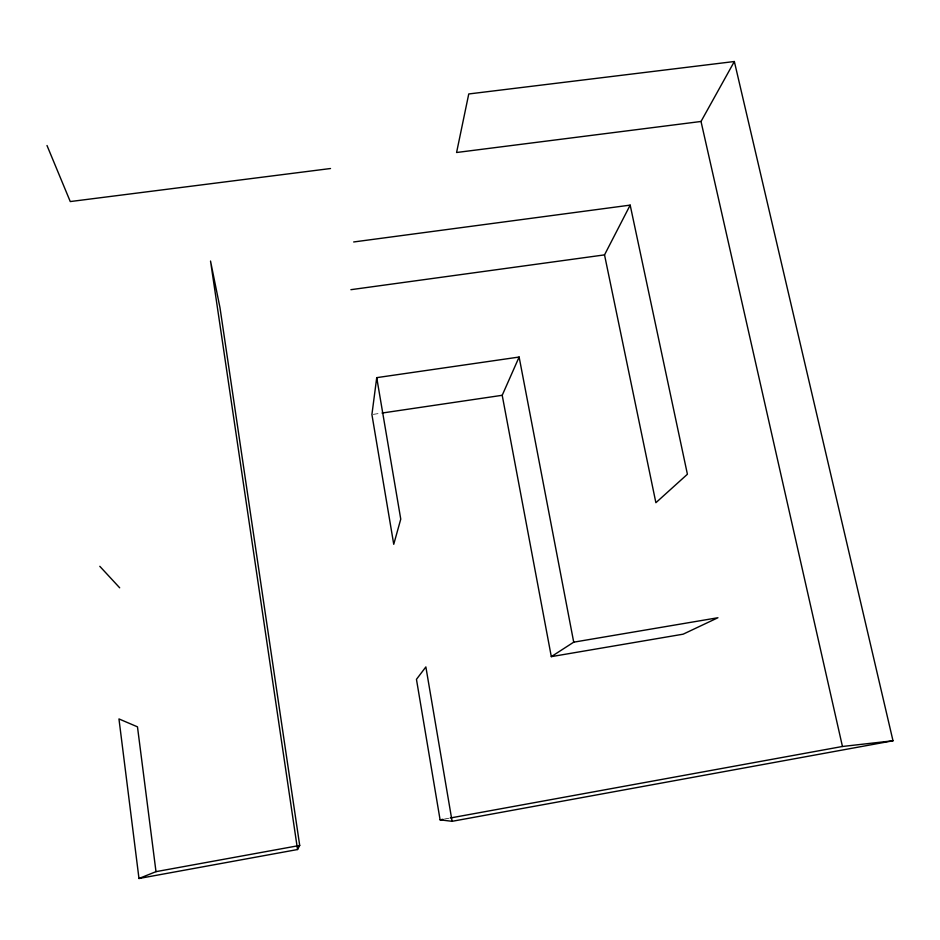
<?xml version="1.0" encoding="UTF-8"?>
<svg xmlns="http://www.w3.org/2000/svg" width="940" height="940" viewBox="0 0 940 940"><rect width="100%" height="100%" fill="white"/><g stroke="black" fill="none" stroke-linecap="round" stroke-linejoin="round"><path stroke-width="0.7" stroke-dasharray="4.7 3.53" d="M444.42 819.057L448.744 818.27M373.356 414.34L380.594 413.271"/><path stroke-width="1.41" d="M376.728 377.645L371.911 414.552L393.743 544.295L400.757 519.127L376.728 377.645L519.127 357.036L573.717 642.173L551.31 656.637L502.207 395.294L519.127 357.036M630.176 205.12L687.41 474.242L655.885 502.712L604.526 254.881L630.176 205.12L353.675 241.968M297.545 849.537L299.707 845.448L219.972 307.639L210.525 261.038L297.545 849.537L138.979 878.489L118.957 718.924L137.475 726.843L155.993 871.65L138.979 878.489M701.017 121.472L734.352 61.511L468.755 93.965L456.582 152.503L701.017 121.472L842.452 746.477L893 740.779L734.352 61.511M155.993 871.65L299.707 845.448M893 740.779L452.093 821.313L425.867 666.93L416.455 679.338L440.096 819.845L442.975 819.316M450.19 818.011L842.452 746.477M573.717 642.173L717.937 617.733L683.133 634.183L551.31 656.637M382.039 413.048L502.207 395.294M350.902 289.685L604.526 254.881M330.516 168.518L70.265 201.559L47 145.5M440.096 819.845L452.093 821.313M99.805 566.315L119.686 587.806"/></g></svg>
